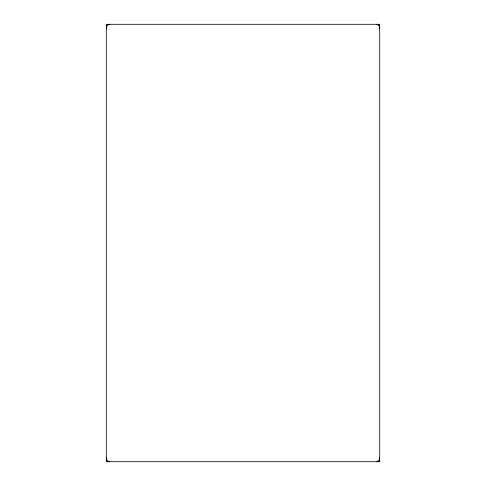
<?xml version="1.0" encoding="UTF-8"?>
<svg xmlns="http://www.w3.org/2000/svg" width="486" height="486" viewBox="0 0 486 486"><rect width="100%" height="100%" fill="white"/><g stroke="black" fill="none" stroke-linecap="round" stroke-linejoin="round"><path stroke-width="0.73" d="M106.312 28.334L106.683 26.408L107.54 25.169A3.165 3.165 0 0 1 109.083 24.367L109.757 24.3M379.688 457.709L379.317 459.616L378.46 460.843A3.177 3.177 0 0 1 376.917 461.633L376.243 461.7M378.618 25.369L379.688 24.3L379.688 461.7L106.312 461.7L106.312 24.3L379.688 24.3M106.312 461.7L107.388 460.625M376.243 24.3L376.917 24.367A3.165 3.165 0 0 1 378.46 25.169L379.317 26.408L379.688 28.334M109.757 461.7L109.083 461.633A3.177 3.177 0 0 1 107.534 460.843L106.683 459.616L106.312 457.709M106.312 24.3L107.388 25.369M378.618 460.625L379.688 461.7"/></g></svg>
